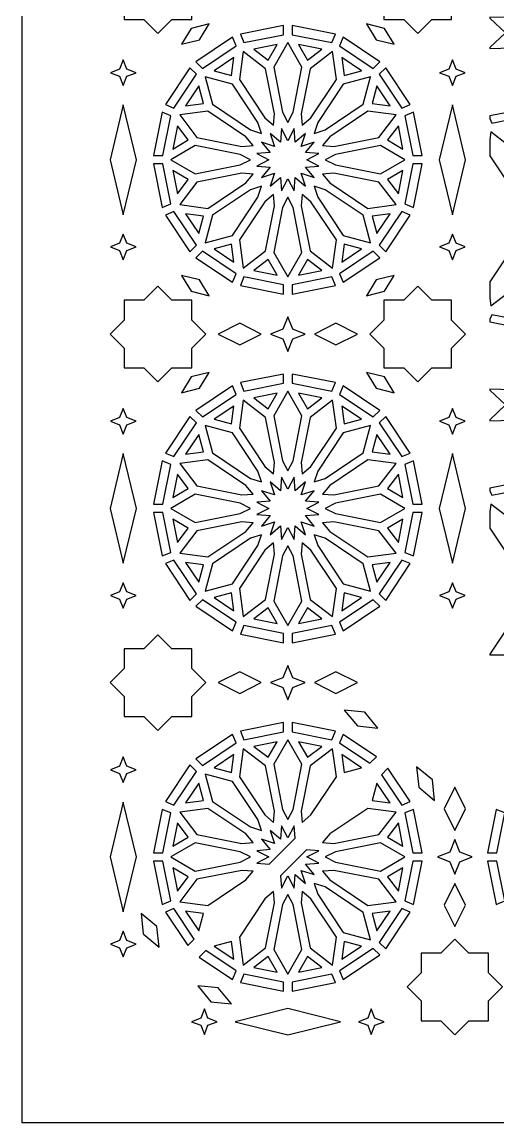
# Model space of a CAD drawing. Header units: millimetres. Extents: x 5 to 1085, y 1055 to 2435.
# Drawn here: x 5 to 184.2, y 1054.8 to 1469 of the extents above; entities that cross this region are included whole.
import ezdxf

# ---------------------------------------------------------------- set-up
doc = ezdxf.new("R2010")
doc.units = ezdxf.units.MM
doc.layers.add('CUT', color=1, linetype='CONTINUOUS')

msp = doc.modelspace()

# ---------------------------------------------------------------- linework, layer by layer
at = {"layer": 'CUT'}
for points in [[(1085.16, 2434.99), (1085.16, 1054.84), (5.01, 1054.84), (5.01, 2434.99)], [(50.908, 1495.409), (43.458, 1495.409), (43.458, 1487.96), (38.191, 1482.693), (43.458, 1477.425), (43.458, 1469.976), (50.908, 1469.976), (56.175, 1464.709), (61.442, 1469.976), (68.892, 1469.976), (68.892, 1477.425), (74.159, 1482.693), (68.892, 1487.96), (68.892, 1495.409), (61.442, 1495.409), (56.175, 1500.677)], [(148.728, 1495.409), (141.278, 1495.409), (141.278, 1487.96), (136.011, 1482.693), (141.278, 1477.425), (141.278, 1469.976), (148.728, 1469.976), (153.995, 1464.709), (159.262, 1469.976), (166.712, 1469.976), (166.712, 1477.425), (171.979, 1482.693), (166.712, 1487.96), (166.712, 1495.409), (159.262, 1495.409), (153.995, 1500.677)], [(181.16, 1458.976), (189.367, 1459.197), (189.134, 1450.548), (195.085, 1456.829), (201.036, 1450.548), (200.803, 1459.197), (209.452, 1458.964), (203.171, 1464.915), (209.452, 1470.866), (200.803, 1470.633), (201.036, 1479.282), (195.085, 1473.001), (189.134, 1479.282), (189.367, 1470.633), (181.16, 1470.854), (181.16, 1470.447), (186.999, 1464.915), (181.16, 1459.383)], [(75.456, 1468.259), (68.713, 1466.565), (65.091, 1460.63), (71.834, 1462.324)], [(88.536, 1461.208), (103.51, 1464.187), (103.51, 1467.668), (87.203, 1464.424)], [(106.66, 1464.187), (121.634, 1461.208), (122.967, 1464.424), (106.66, 1467.668)], [(145.079, 1460.63), (141.457, 1466.565), (134.714, 1468.259), (138.336, 1462.324)], [(72.931, 1451.52), (85.625, 1460.002), (84.293, 1463.218), (70.469, 1453.981)], [(124.545, 1460.002), (137.239, 1451.52), (139.701, 1453.981), (125.877, 1463.218)], [(100.043, 1434.409), (96.669, 1451.374), (88.217, 1457.859), (86.827, 1447.297), (96.437, 1432.914), (99.698, 1430.142)], [(92.251, 1458.735), (97.632, 1454.606), (101.023, 1460.48)], [(107.036, 1435.023), (110.412, 1451.989), (105.085, 1461.214), (99.758, 1451.989), (103.134, 1435.023), (105.085, 1431.213)], [(109.147, 1460.48), (112.538, 1454.606), (117.919, 1458.735)], [(113.733, 1432.914), (123.343, 1447.297), (121.953, 1457.859), (113.501, 1451.374), (110.127, 1434.409), (110.472, 1430.142)], [(41.747, 1451.278), (38.289, 1449.915), (41.747, 1448.552), (43.11, 1445.094), (44.473, 1448.552), (47.931, 1449.915), (44.473, 1451.278), (43.11, 1454.736)], [(77.309, 1450.657), (83.861, 1448.902), (84.746, 1455.627)], [(125.424, 1455.627), (126.309, 1448.902), (132.861, 1450.657)], [(165.697, 1451.278), (162.239, 1449.915), (165.697, 1448.552), (167.06, 1445.094), (168.423, 1448.552), (171.881, 1449.915), (168.423, 1451.278), (167.06, 1454.736)], [(62.22, 1436.597), (70.702, 1449.292), (68.241, 1451.753), (59.004, 1437.929)], [(139.468, 1449.292), (147.95, 1436.597), (151.166, 1437.929), (141.929, 1451.753)], [(93.818, 1431.165), (84.208, 1445.547), (73.918, 1448.304), (76.675, 1438.015), (91.057, 1428.404), (95.132, 1427.09)], [(119.113, 1428.404), (133.495, 1438.015), (136.252, 1448.304), (125.962, 1445.547), (116.352, 1431.165), (115.038, 1427.09)], [(66.595, 1437.476), (73.321, 1438.361), (71.565, 1444.914)], [(138.605, 1444.914), (136.849, 1438.361), (143.575, 1437.476)], [(43.11, 1437.793), (38.162, 1417.137), (43.11, 1396.481), (48.058, 1417.137)], [(167.06, 1437.793), (162.112, 1417.137), (167.06, 1396.481), (172.008, 1417.137)], [(57.799, 1435.019), (54.554, 1418.712), (58.036, 1418.712), (61.014, 1433.687)], [(89.308, 1425.785), (74.925, 1435.395), (64.364, 1434.005), (70.848, 1425.553), (87.813, 1422.179), (92.08, 1422.524)], [(118.09, 1422.524), (122.357, 1422.179), (139.322, 1425.553), (145.806, 1434.005), (135.245, 1435.395), (120.862, 1425.785)], [(149.156, 1433.687), (152.134, 1418.712), (155.616, 1418.712), (152.371, 1435.019)], [(181.16, 1432.649), (181.855, 1430.973), (193.51, 1433.291), (193.51, 1436.106), (181.16, 1433.648)], [(61.742, 1421.199), (67.616, 1424.59), (63.487, 1429.972)], [(105.085, 1424.306), (102.754, 1428.854), (102.342, 1423.76), (98.447, 1427.07), (100.016, 1422.206), (95.152, 1423.775), (98.463, 1419.88), (93.368, 1419.468), (97.918, 1417.137), (93.368, 1414.806), (98.463, 1414.394), (95.152, 1410.5), (100.016, 1412.068), (98.447, 1407.204), (102.342, 1410.515), (102.754, 1405.42), (105.085, 1409.97), (107.416, 1405.42), (107.828, 1410.515), (111.723, 1407.204), (110.154, 1412.068), (115.018, 1410.5), (111.707, 1414.394), (116.802, 1414.806), (112.252, 1417.137), (116.802, 1419.468), (111.707, 1419.88), (115.018, 1423.775), (110.154, 1422.206), (111.723, 1427.07), (107.828, 1423.76), (107.416, 1428.854)], [(146.683, 1429.972), (142.554, 1424.59), (148.428, 1421.199)], [(181.16, 1418.59), (187.683, 1408.828), (190.213, 1406.677), (190.481, 1409.988), (187.952, 1422.701), (181.536, 1427.623), (181.16, 1424.763)], [(87.199, 1419.089), (70.234, 1422.464), (61.008, 1417.137), (70.234, 1411.811), (87.199, 1415.186), (91.009, 1417.137)], [(122.971, 1415.186), (139.936, 1411.811), (149.162, 1417.137), (139.936, 1422.464), (122.971, 1419.089), (119.161, 1417.137)], [(54.554, 1415.562), (57.799, 1399.255), (61.014, 1400.588), (58.036, 1415.562)], [(63.487, 1404.303), (67.616, 1409.685), (61.742, 1413.076)], [(146.683, 1404.303), (148.428, 1413.076), (142.554, 1409.685)], [(152.134, 1415.562), (149.156, 1400.588), (152.371, 1399.255), (155.616, 1415.562)], [(87.813, 1412.095), (70.848, 1408.721), (64.364, 1400.269), (74.925, 1398.879), (89.308, 1408.49), (92.08, 1411.75)], [(120.862, 1408.49), (135.245, 1398.879), (145.806, 1400.269), (139.322, 1408.721), (122.357, 1412.095), (118.09, 1411.75)], [(91.057, 1405.87), (76.675, 1396.26), (73.918, 1385.97), (84.208, 1388.727), (93.818, 1403.11), (95.132, 1407.184)], [(96.437, 1401.36), (86.827, 1386.977), (88.217, 1376.416), (96.669, 1382.9), (100.043, 1399.865), (99.698, 1404.132)], [(110.127, 1399.865), (113.501, 1382.9), (121.953, 1376.416), (123.343, 1386.977), (113.733, 1401.36), (110.472, 1404.132)], [(116.352, 1403.11), (125.962, 1388.727), (136.252, 1385.97), (133.495, 1396.26), (119.113, 1405.87), (115.038, 1407.184)], [(103.134, 1399.251), (99.758, 1382.286), (105.085, 1373.06), (110.412, 1382.286), (107.036, 1399.251), (105.085, 1403.061)], [(59.004, 1396.345), (68.241, 1382.521), (70.702, 1384.983), (62.22, 1397.677)], [(71.565, 1389.361), (73.321, 1395.913), (66.595, 1396.799)], [(138.605, 1389.361), (143.575, 1396.799), (136.849, 1395.913)], [(147.95, 1397.677), (139.468, 1384.983), (141.929, 1382.521), (151.166, 1396.345)], [(41.747, 1385.723), (38.289, 1384.359), (41.747, 1382.996), (43.11, 1379.538), (44.473, 1382.996), (47.931, 1384.359), (44.473, 1385.723), (43.11, 1389.18)], [(165.697, 1385.723), (162.239, 1384.359), (165.697, 1382.996), (167.06, 1379.538), (168.423, 1382.996), (171.881, 1384.359), (168.423, 1385.723), (167.06, 1389.18)], [(84.746, 1378.648), (83.861, 1385.373), (77.309, 1383.617)], [(125.424, 1378.648), (132.861, 1383.617), (126.309, 1385.373)], [(70.469, 1380.294), (84.293, 1371.056), (85.625, 1374.273), (72.931, 1382.754)], [(92.251, 1375.539), (101.023, 1373.795), (97.632, 1379.669)], [(109.147, 1373.795), (117.919, 1375.539), (112.538, 1379.669)], [(137.239, 1382.754), (124.545, 1374.273), (125.877, 1371.056), (139.701, 1380.294)], [(181.16, 1365.067), (181.536, 1362.207), (187.952, 1367.129), (190.481, 1379.842), (190.213, 1383.153), (187.683, 1381.002), (181.16, 1371.24)], [(65.091, 1373.644), (68.713, 1367.71), (75.456, 1366.016), (71.834, 1371.951)], [(87.203, 1369.851), (103.51, 1366.607), (103.51, 1370.088), (88.536, 1373.066)], [(106.66, 1366.607), (122.967, 1369.851), (121.634, 1373.066), (106.66, 1370.088)], [(134.714, 1366.016), (141.457, 1367.71), (145.079, 1373.644), (138.336, 1371.951)], [(50.908, 1364.298), (43.458, 1364.298), (43.458, 1356.849), (38.191, 1351.582), (43.458, 1346.314), (43.458, 1338.865), (50.908, 1338.865), (56.175, 1333.598), (61.442, 1338.865), (68.892, 1338.865), (68.892, 1346.314), (74.159, 1351.582), (68.892, 1356.849), (68.892, 1364.298), (61.442, 1364.298), (56.175, 1369.566)], [(148.728, 1364.298), (141.278, 1364.298), (141.278, 1356.849), (136.011, 1351.582), (141.278, 1346.314), (141.278, 1338.865), (148.728, 1338.865), (153.995, 1333.598), (159.262, 1338.865), (166.712, 1338.865), (166.712, 1346.314), (171.979, 1351.582), (166.712, 1356.849), (166.712, 1364.298), (159.262, 1364.298), (153.995, 1369.566)], [(181.16, 1356.182), (193.51, 1353.724), (193.51, 1356.539), (181.855, 1358.857), (181.16, 1357.181)], [(95.101, 1351.582), (86.995, 1355.635), (78.888, 1351.582), (86.995, 1347.528)], [(103.248, 1353.419), (98.589, 1351.582), (103.248, 1349.745), (105.085, 1345.086), (106.922, 1349.745), (111.581, 1351.582), (106.922, 1353.419), (105.085, 1358.078)], [(131.281, 1351.582), (123.175, 1355.635), (115.068, 1351.582), (123.175, 1347.528)], [(181.16, 1318.976), (189.367, 1319.197), (189.134, 1310.548), (195.085, 1316.829), (201.036, 1310.548), (200.803, 1319.197), (209.452, 1318.964), (203.171, 1324.915), (209.452, 1330.866), (200.803, 1330.633), (201.036, 1339.282), (195.085, 1333.001), (189.134, 1339.282), (189.367, 1330.633), (181.16, 1330.854), (181.16, 1330.447), (186.999, 1324.915), (181.16, 1319.383)], [(75.456, 1337.147), (68.713, 1335.454), (65.091, 1329.519), (71.834, 1331.213)], [(88.536, 1330.097), (103.51, 1333.076), (103.51, 1336.557), (87.203, 1333.312)], [(106.66, 1333.076), (121.634, 1330.097), (122.967, 1333.312), (106.66, 1336.557)], [(145.079, 1329.519), (141.457, 1335.454), (134.714, 1337.147), (138.336, 1331.213)], [(72.931, 1320.409), (85.625, 1328.891), (84.293, 1332.107), (70.469, 1322.87)], [(92.251, 1327.624), (97.632, 1323.495), (101.023, 1329.369)], [(107.036, 1303.912), (110.412, 1320.877), (105.085, 1330.103), (99.758, 1320.877), (103.134, 1303.912), (105.085, 1300.102)], [(109.147, 1329.369), (112.538, 1323.495), (117.919, 1327.624)], [(124.545, 1328.891), (137.239, 1320.409), (139.701, 1322.87), (125.877, 1332.107)], [(100.043, 1303.298), (96.669, 1320.263), (88.217, 1326.748), (86.827, 1316.186), (96.437, 1301.803), (99.698, 1299.031)], [(113.733, 1301.803), (123.343, 1316.186), (121.953, 1326.748), (113.501, 1320.263), (110.127, 1303.298), (110.472, 1299.031)], [(41.747, 1320.167), (38.289, 1318.804), (41.747, 1317.441), (43.11, 1313.983), (44.473, 1317.441), (47.931, 1318.804), (44.473, 1320.167), (43.11, 1323.625)], [(77.309, 1319.546), (83.861, 1317.791), (84.746, 1324.516)], [(125.424, 1324.516), (126.309, 1317.791), (132.861, 1319.546)], [(165.697, 1320.167), (162.239, 1318.804), (165.697, 1317.441), (167.06, 1313.983), (168.423, 1317.441), (171.881, 1318.804), (168.423, 1320.167), (167.06, 1323.625)], [(62.22, 1305.486), (70.702, 1318.181), (68.241, 1320.642), (59.004, 1306.818)], [(93.818, 1300.054), (84.208, 1314.436), (73.918, 1317.193), (76.675, 1306.904), (91.057, 1297.293), (95.132, 1295.979)], [(119.113, 1297.293), (133.495, 1306.904), (136.252, 1317.193), (125.962, 1314.436), (116.352, 1300.054), (115.038, 1295.979)], [(139.468, 1318.181), (147.95, 1305.486), (151.166, 1306.818), (141.929, 1320.642)], [(66.595, 1306.365), (73.321, 1307.25), (71.565, 1313.803)], [(138.605, 1313.803), (136.849, 1307.25), (143.575, 1306.365)], [(43.11, 1306.682), (38.162, 1286.026), (43.11, 1265.37), (48.058, 1286.026)], [(167.06, 1306.682), (162.112, 1286.026), (167.06, 1265.37), (172.008, 1286.026)], [(57.799, 1303.908), (54.554, 1287.601), (58.036, 1287.601), (61.014, 1302.576)], [(89.308, 1294.674), (74.925, 1304.284), (64.364, 1302.894), (70.848, 1294.442), (87.813, 1291.068), (92.08, 1291.413)], [(118.09, 1291.413), (122.357, 1291.068), (139.322, 1294.442), (145.806, 1302.894), (135.245, 1304.284), (120.862, 1294.674)], [(149.156, 1302.576), (152.134, 1287.601), (155.616, 1287.601), (152.371, 1303.908)], [(61.742, 1290.088), (67.616, 1293.479), (63.487, 1298.861)], [(105.085, 1293.195), (102.754, 1297.743), (102.342, 1292.648), (98.447, 1295.959), (100.016, 1291.095), (95.152, 1292.664), (98.463, 1288.769), (93.368, 1288.357), (97.918, 1286.026), (93.368, 1283.695), (98.463, 1283.283), (95.152, 1279.389), (100.016, 1280.957), (98.447, 1276.093), (102.342, 1279.404), (102.754, 1274.309), (105.085, 1278.859), (107.416, 1274.309), (107.828, 1279.404), (111.723, 1276.093), (110.154, 1280.957), (115.018, 1279.389), (111.707, 1283.283), (116.802, 1283.695), (112.252, 1286.026), (116.802, 1288.357), (111.707, 1288.769), (115.018, 1292.664), (110.154, 1291.095), (111.723, 1295.959), (107.828, 1292.648), (107.416, 1297.743)], [(146.683, 1298.861), (142.554, 1293.479), (148.428, 1290.088)], [(181.16, 1292.649), (181.855, 1290.973), (193.51, 1293.291), (193.51, 1296.106), (181.16, 1293.648)], [(87.199, 1287.978), (70.234, 1291.353), (61.008, 1286.026), (70.234, 1280.7), (87.199, 1284.075), (91.009, 1286.026)], [(122.971, 1284.075), (139.936, 1280.7), (149.162, 1286.026), (139.936, 1291.353), (122.971, 1287.978), (119.161, 1286.026)], [(54.554, 1284.451), (57.799, 1268.144), (61.014, 1269.477), (58.036, 1284.451)], [(152.134, 1284.451), (149.156, 1269.477), (152.371, 1268.144), (155.616, 1284.451)], [(181.16, 1278.59), (187.683, 1268.828), (190.213, 1266.677), (190.481, 1269.988), (187.952, 1282.701), (181.536, 1287.623), (181.16, 1284.763)], [(63.487, 1273.192), (67.616, 1278.573), (61.742, 1281.965)], [(87.813, 1280.984), (70.848, 1277.61), (64.364, 1269.158), (74.925, 1267.768), (89.308, 1277.379), (92.08, 1280.639)], [(120.862, 1277.379), (135.245, 1267.768), (145.806, 1269.158), (139.322, 1277.61), (122.357, 1280.984), (118.09, 1280.639)], [(146.683, 1273.192), (148.428, 1281.965), (142.554, 1278.573)], [(91.057, 1274.759), (76.675, 1265.149), (73.918, 1254.859), (84.208, 1257.616), (93.818, 1271.999), (95.132, 1276.073)], [(116.352, 1271.999), (125.962, 1257.616), (136.252, 1254.859), (133.495, 1265.149), (119.113, 1274.759), (115.038, 1276.073)], [(96.437, 1270.249), (86.827, 1255.866), (88.217, 1245.305), (96.669, 1251.789), (100.043, 1268.754), (99.698, 1273.021)], [(103.134, 1268.14), (99.758, 1251.175), (105.085, 1241.949), (110.412, 1251.175), (107.036, 1268.14), (105.085, 1271.95)], [(110.127, 1268.754), (113.501, 1251.789), (121.953, 1245.305), (123.343, 1255.866), (113.733, 1270.249), (110.472, 1273.021)], [(59.004, 1265.234), (68.241, 1251.41), (70.702, 1253.872), (62.22, 1266.566)], [(71.565, 1258.25), (73.321, 1264.802), (66.595, 1265.687)], [(138.605, 1258.25), (143.575, 1265.687), (136.849, 1264.802)], [(147.95, 1266.566), (139.468, 1253.872), (141.929, 1251.41), (151.166, 1265.234)], [(41.747, 1254.612), (38.289, 1253.248), (41.747, 1251.885), (43.11, 1248.427), (44.473, 1251.885), (47.931, 1253.248), (44.473, 1254.612), (43.11, 1258.069)], [(165.697, 1254.612), (162.239, 1253.248), (165.697, 1251.885), (167.06, 1248.427), (168.423, 1251.885), (171.881, 1253.248), (168.423, 1254.612), (167.06, 1258.069)], [(70.469, 1249.183), (84.293, 1239.945), (85.625, 1243.161), (72.93, 1251.643)], [(84.746, 1247.537), (83.861, 1254.262), (77.309, 1252.506)], [(137.24, 1251.643), (124.545, 1243.161), (125.877, 1239.945), (139.701, 1249.183)], [(125.424, 1247.537), (132.861, 1252.506), (126.309, 1254.262)], [(92.251, 1244.428), (101.023, 1242.684), (97.632, 1248.557)], [(109.147, 1242.684), (117.919, 1244.428), (112.538, 1248.557)], [(181.16, 1230.99), (188.72, 1230.99), (190.481, 1239.842), (190.213, 1243.153), (187.683, 1241.002), (181.16, 1231.24)], [(50.908, 1233.187), (43.458, 1233.187), (43.458, 1225.738), (38.191, 1220.471), (43.458, 1215.203), (43.458, 1207.754), (50.908, 1207.754), (56.175, 1202.487), (61.442, 1207.754), (68.892, 1207.754), (68.892, 1215.203), (74.159, 1220.471), (68.892, 1225.738), (68.892, 1233.187), (61.442, 1233.187), (56.175, 1238.455)], [(87.203, 1238.74), (103.51, 1235.495), (103.51, 1238.977), (88.536, 1241.955)], [(106.66, 1235.495), (122.967, 1238.74), (121.634, 1241.955), (106.66, 1238.977)], [(103.248, 1222.308), (98.589, 1220.471), (103.248, 1218.634), (105.085, 1213.975), (106.922, 1218.634), (111.581, 1220.471), (106.922, 1222.308), (105.085, 1226.967)], [(95.101, 1220.471), (86.995, 1224.524), (78.888, 1220.471), (86.995, 1216.417)], [(131.281, 1220.471), (123.175, 1224.524), (115.068, 1220.471), (123.175, 1216.417)], [(138.992, 1203.408), (134.037, 1209.365), (126.327, 1210.142), (131.282, 1204.185)], [(88.536, 1198.986), (103.51, 1201.964), (103.51, 1205.446), (87.203, 1202.201)], [(106.66, 1201.964), (121.634, 1198.986), (122.967, 1202.201), (106.66, 1205.446)], [(72.931, 1189.298), (85.625, 1197.78), (84.293, 1200.996), (70.469, 1191.759)], [(138.43, 1192.608), (125.877, 1200.996), (124.545, 1197.78), (135.968, 1190.147)], [(92.251, 1196.513), (97.632, 1192.384), (101.023, 1198.258)], [(107.036, 1172.801), (110.412, 1189.766), (105.085, 1198.992), (99.758, 1189.766), (103.134, 1172.801), (105.085, 1168.991)], [(109.147, 1198.258), (112.538, 1192.384), (117.919, 1196.513)], [(77.309, 1188.435), (83.861, 1186.679), (84.746, 1193.405)], [(100.043, 1172.187), (96.669, 1189.152), (88.217, 1195.636), (86.827, 1185.075), (96.437, 1170.692), (99.698, 1167.92)], [(113.733, 1170.692), (123.343, 1185.075), (121.953, 1195.636), (113.501, 1189.152), (110.127, 1172.187), (110.472, 1167.92)], [(125.424, 1193.405), (126.309, 1186.679), (132.861, 1188.435)], [(41.747, 1189.056), (38.289, 1187.693), (41.747, 1186.329), (43.11, 1182.872), (44.473, 1186.329), (47.931, 1187.693), (44.473, 1189.056), (43.11, 1192.514)], [(62.22, 1174.375), (70.702, 1187.069), (68.241, 1189.531), (59.004, 1175.707)], [(154.355, 1181.112), (160.312, 1176.157), (159.535, 1183.867), (153.578, 1188.822)], [(93.818, 1168.943), (84.208, 1183.325), (73.918, 1186.082), (76.675, 1175.792), (91.057, 1166.182), (95.132, 1164.868)], [(140.317, 1185.798), (147.95, 1174.375), (151.166, 1175.707), (142.778, 1188.26)], [(66.595, 1175.254), (73.321, 1176.139), (71.565, 1182.691)], [(138.605, 1182.691), (136.849, 1176.139), (143.575, 1175.254)], [(163.889, 1173.005), (167.942, 1164.898), (171.995, 1173.005), (167.942, 1181.111)], [(43.11, 1175.571), (38.162, 1154.915), (43.11, 1134.259), (48.058, 1154.915)], [(57.799, 1172.797), (54.554, 1156.49), (58.036, 1156.49), (61.014, 1171.464)], [(89.308, 1163.563), (74.925, 1173.173), (64.364, 1171.783), (70.848, 1163.331), (87.813, 1159.957), (92.08, 1160.302)], [(118.09, 1160.302), (122.357, 1159.957), (139.322, 1163.331), (145.806, 1171.783), (135.245, 1173.173), (120.862, 1163.563)], [(155.616, 1156.49), (152.371, 1172.797), (149.156, 1171.464), (152.134, 1156.49)], [(183.75, 1156.49), (186.729, 1171.464), (183.513, 1172.797), (180.269, 1156.49)], [(61.742, 1158.977), (67.616, 1162.368), (63.487, 1167.749)], [(107.792, 1161.972), (107.416, 1166.632), (105.085, 1162.082), (102.754, 1166.632), (102.342, 1161.537), (98.447, 1164.848), (100.016, 1159.984), (95.152, 1161.553), (98.463, 1157.658), (93.368, 1157.246), (97.918, 1154.915), (93.368, 1152.584), (98.028, 1152.208)], [(146.683, 1167.749), (142.554, 1162.368), (148.428, 1158.977)], [(87.199, 1156.866), (70.234, 1160.242), (61.008, 1154.915), (70.234, 1149.588), (87.199, 1152.964), (91.009, 1154.915)], [(119.161, 1154.915), (122.971, 1152.964), (139.936, 1149.588), (149.162, 1154.915), (139.936, 1160.242), (122.971, 1156.866)], [(174.438, 1154.915), (169.779, 1156.752), (167.942, 1161.411), (166.105, 1156.752), (161.446, 1154.915), (166.105, 1153.078), (167.942, 1148.419), (169.779, 1153.078)], [(102.378, 1147.858), (102.754, 1143.198), (105.085, 1147.748), (107.416, 1143.198), (107.828, 1148.293), (111.723, 1144.982), (110.154, 1149.846), (115.018, 1148.277), (111.707, 1152.172), (116.802, 1152.584), (112.252, 1154.915), (116.802, 1157.246), (112.142, 1157.622)], [(54.554, 1153.34), (57.799, 1137.033), (61.014, 1138.366), (58.036, 1153.34)], [(152.371, 1137.033), (155.616, 1153.34), (152.134, 1153.34), (149.156, 1138.366)], [(186.729, 1138.366), (183.75, 1153.34), (180.269, 1153.34), (183.513, 1137.033)], [(63.487, 1142.081), (67.616, 1147.462), (61.742, 1150.853)], [(87.813, 1149.873), (70.848, 1146.499), (64.364, 1138.047), (74.925, 1136.657), (89.308, 1146.267), (92.08, 1149.528)], [(118.09, 1149.528), (120.862, 1146.267), (135.245, 1136.657), (145.806, 1138.047), (139.322, 1146.499), (122.357, 1149.873)], [(148.428, 1150.853), (142.554, 1147.462), (146.683, 1142.081)], [(115.038, 1144.962), (116.352, 1140.887), (125.962, 1126.505), (136.252, 1123.748), (133.495, 1134.038), (119.113, 1143.648)], [(163.889, 1136.825), (167.942, 1128.718), (171.995, 1136.825), (167.942, 1144.931)], [(99.698, 1141.91), (96.437, 1139.138), (86.827, 1124.755), (88.217, 1114.194), (96.669, 1120.678), (100.043, 1137.643)], [(105.085, 1140.839), (103.134, 1137.029), (99.758, 1120.064), (105.085, 1110.838), (110.412, 1120.064), (107.036, 1137.029)], [(110.472, 1141.91), (110.127, 1137.643), (113.501, 1120.678), (121.953, 1114.194), (123.343, 1124.755), (113.733, 1139.138)], [(69.853, 1124.032), (62.22, 1135.455), (59.004, 1134.123), (67.392, 1121.57)], [(141.929, 1120.299), (151.166, 1134.123), (147.95, 1135.455), (139.468, 1122.761)], [(49.858, 1133.673), (50.635, 1125.963), (56.592, 1121.008), (55.815, 1128.718)], [(71.565, 1127.139), (73.321, 1133.691), (66.595, 1134.576)], [(143.575, 1134.576), (136.849, 1133.691), (138.605, 1127.139)], [(41.747, 1123.501), (38.289, 1122.137), (41.747, 1120.774), (43.11, 1117.316), (44.473, 1120.774), (47.931, 1122.137), (44.473, 1123.501), (43.11, 1126.958)], [(84.746, 1116.425), (83.861, 1123.151), (77.309, 1121.395)], [(132.861, 1121.395), (126.309, 1123.151), (125.424, 1116.425)], [(185.926, 1106.005), (180.659, 1111.272), (180.659, 1118.722), (173.21, 1118.722), (167.942, 1123.989), (162.675, 1118.722), (155.226, 1118.722), (155.226, 1111.272), (149.958, 1106.005), (155.226, 1100.738), (155.226, 1093.288), (162.675, 1093.288), (167.942, 1088.021), (173.21, 1093.288), (180.659, 1093.288), (180.659, 1100.738)], [(71.74, 1117.222), (84.293, 1108.834), (85.625, 1112.05), (74.202, 1119.683)], [(125.877, 1108.834), (139.701, 1118.071), (137.239, 1120.532), (124.545, 1112.05)], [(101.023, 1111.572), (97.632, 1117.446), (92.251, 1113.317)], [(117.919, 1113.317), (112.538, 1117.446), (109.147, 1111.572)], [(103.51, 1107.866), (88.536, 1110.844), (87.203, 1107.629), (103.51, 1104.384)], [(121.634, 1110.844), (106.66, 1107.866), (106.66, 1104.384), (122.967, 1107.629)], [(78.888, 1105.645), (71.178, 1106.422), (76.133, 1100.465), (83.843, 1099.688)], [(78.477, 1092.94), (75.02, 1094.303), (73.656, 1097.761), (72.293, 1094.303), (68.835, 1092.94), (72.293, 1091.577), (73.656, 1088.119), (75.02, 1091.577)], [(105.085, 1097.888), (85.28, 1092.94), (105.085, 1087.992), (124.89, 1092.94)], [(141.335, 1092.94), (137.877, 1094.303), (136.514, 1097.761), (135.15, 1094.303), (131.693, 1092.94), (135.15, 1091.577), (136.514, 1088.119), (137.877, 1091.577)]]:
    msp.add_lwpolyline(points, close=True, dxfattribs=at)

doc.saveas('drawing.dxf')
